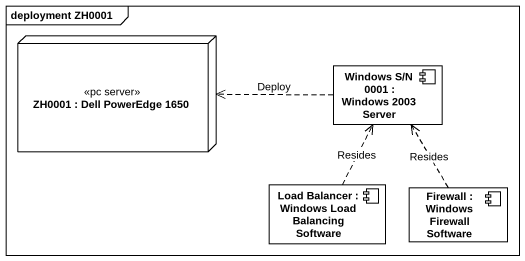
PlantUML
@startuml
mainframe deployment ZH0001
node "ZH0001 : Dell PowerEdge 1650" as ZH0001 <<pc server>>
component "Windows S/N 0001 : Windows 2003 Server" as Windows_S_N_0001
component "Load Balancer : Windows Load Balancing Software" as Load_Balancer
component "Firewall : Windows Firewall Software" as Firewall
Windows_S_N_0001 .left.> ZH0001 : Deploy
Load_Balancer .up.> Windows_S_N_0001 : Resides
Firewall .up.> Windows_S_N_0001 : Resides
@enduml
